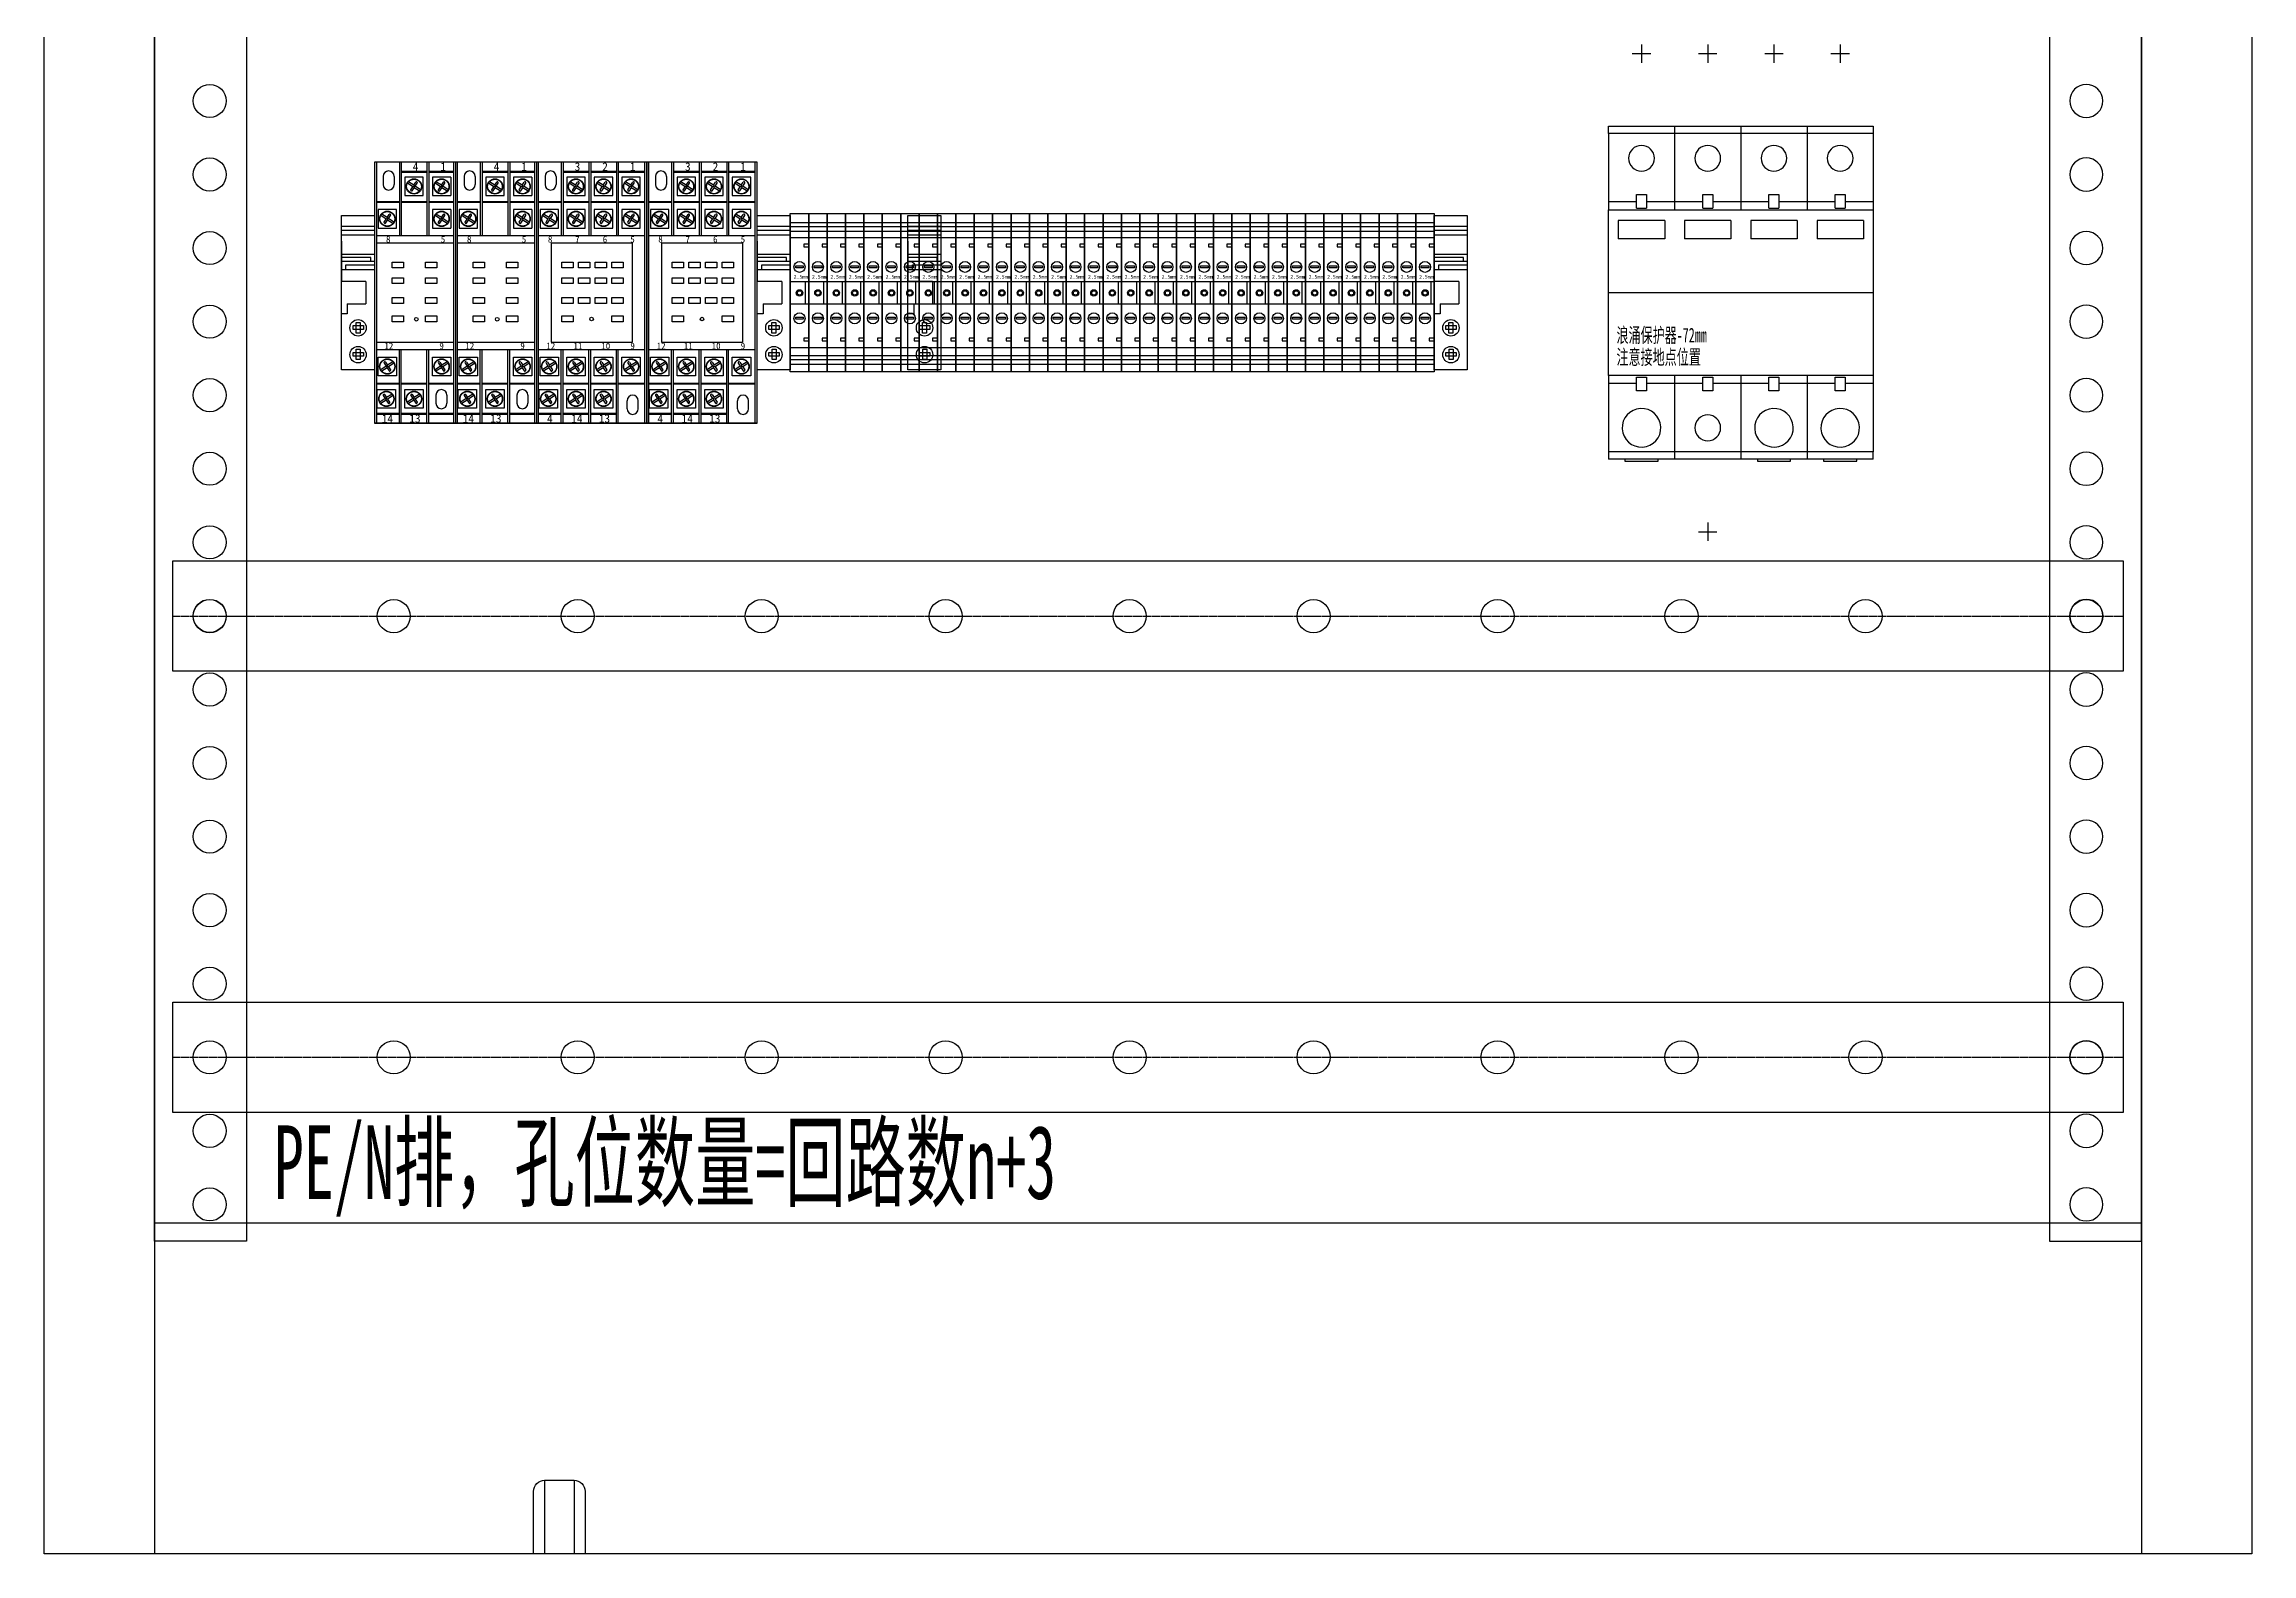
# Model space of a CAD drawing. Extents: x 1455581 to 1456181, y 431660 to 433060.
# Drawn here: x 1455581 to 1456181, y 431660 to 432071 of the extents above; entities that cross this region are included whole.
import ezdxf
from ezdxf.enums import TextEntityAlignment as Align

# ---------------------------------------------------------------- set-up
doc = ezdxf.new("R2010")
doc.units = 0
doc.header["$MEASUREMENT"] = 0
doc.linetypes.add('LYJS-XX', pattern=[0.35, 0.25, -0.1])
for name, color, linetype in [('LY-JS-BJ', 7, 'Continuous'), ('LY-JS-YQJ', 7, 'Continuous'), ('布置图', 20, 'Continuous')]:
    doc.layers.add(name, color=color, linetype=linetype)
doc.layers.add('LY-二次控制图', color=7, linetype='Continuous', lineweight=18)
doc.styles.add('LY-SJ-元器件', font='', dxfattribs={"width": 0.6, "height": 4})
doc.styles.add('宋体', font='', dxfattribs={"width": 0.8, "height": 3.5})
doc.styles.get('LY-SJ-元器件').set_extended_font_data('SimSun')
doc.styles.get('宋体').set_extended_font_data('SimSun')

# ---------------------------------------------------------------- blocks, each defined once
blk = doc.blocks.new('UK-2.5 5组')
at = {"layer": 'LY-JS-YQJ'}
for p, q in [((0, 19.03), (5, 19.03)), ((5, 19.03), (10, 19.03)), ((10, 19.03), (15, 19.03)), ((15, 19.03), (20, 19.03)), ((0, 17.96), (5, 17.96)), ((0, 16.73), (5, 16.73)), ((5, 13.21), (3.66, 13.21)), ((3.66, 13.21), (3.66, 12.43)), ((3.66, 12.43), (5, 12.43)), ((5, 17.96), (10, 17.96)), ((5, 16.73), (10, 16.73)), ((5, 12.43), (5, 11.32)), ((10, 13.21), (8.66, 13.21)), ((8.66, 13.21), (8.66, 12.43)), ((8.66, 12.43), (10, 12.43)), ((10, 17.96), (15, 17.96)), ((10, 16.73), (15, 16.73)), ((10, 12.43), (10, 11.32)), ((15, 13.21), (13.66, 13.21)), ((13.66, 13.21), (13.66, 12.43)), ((13.66, 12.43), (15, 12.43)), ((15, 17.96), (20, 17.96)), ((15, 16.73), (20, 16.73)), ((15, 12.43), (15, 11.32)), ((20, 13.21), (18.66, 13.21)), ((18.66, 13.21), (18.66, 12.43)), ((18.66, 12.43), (20, 12.43)), ((0, 3), (5, 3)), ((4.07, 3), (4.07, -3)), ((5, 3), (10, 3)), ((9.07, 3), (9.07, -3)), ((10, 3), (15, 3)), ((14.07, 3), (14.07, -3)), ((15, 3), (20, 3)), ((19.07, 3), (19.07, -3)), ((0, -3), (5, -3)), ((5, -3), (10, -3)), ((10, -3), (15, -3)), ((15, -3), (20, -3)), ((0, -17.12), (5, -17.12)), ((5, -12.33), (3.66, -12.33)), ((3.66, -12.33), (3.66, -13.11)), ((3.66, -13.11), (5, -13.11)), ((5, -17.12), (10, -17.12)), ((10, -12.33), (8.66, -12.33)), ((8.66, -12.33), (8.66, -13.11)), ((8.66, -13.11), (10, -13.11)), ((10, -17.12), (15, -17.12)), ((15, -12.33), (13.66, -12.33)), ((13.66, -12.33), (13.66, -13.11)), ((13.66, -13.11), (15, -13.11)), ((15, -17.12), (20, -17.12)), ((20, -12.33), (18.66, -12.33)), ((18.66, -12.33), (18.66, -13.11)), ((18.66, -13.11), (20, -13.11)), ((0, -18.19), (5, -18.19)), ((0, -19.42), (5, -19.42)), ((5, -18.19), (10, -18.19)), ((5, -19.42), (10, -19.42)), ((10, -18.19), (15, -18.19)), ((10, -19.42), (15, -19.42)), ((15, -18.19), (20, -18.19)), ((15, -19.42), (20, -19.42))]:
    blk.add_line(p, q, dxfattribs=at)
at = {"layer": 'LY-JS-YQJ', "color": 6}
for p, q in [((20, 19.03), (25, 19.03)), ((20, 17.96), (25, 17.96)), ((20, 16.73), (25, 16.73)), ((20, 12.43), (20, 11.32)), ((25, 13.21), (23.66, 13.21)), ((23.66, 13.21), (23.66, 12.43)), ((23.66, 12.43), (25, 12.43)), ((25, 12.43), (25, 11.32)), ((20, 3), (25, 3)), ((24.07, 3), (24.07, -3)), ((20, -3), (25, -3)), ((20, -17.12), (25, -17.12)), ((25, -12.33), (23.66, -12.33)), ((23.66, -12.33), (23.66, -13.11)), ((23.66, -13.11), (25, -13.11)), ((20, -18.19), (25, -18.19)), ((20, -19.42), (25, -19.42))]:
    blk.add_line(p, q, dxfattribs=at)
at = {"layer": 'LY-JS-YQJ'}
for points in [[(0, 21.5), (5, 21.5), (5, -21.5), (0, -21.5)], [(5, 21.5), (10, 21.5), (10, -21.5), (5, -21.5)], [(10, 21.5), (15, 21.5), (15, -21.5), (10, -21.5)], [(15, 21.5), (20, 21.5), (20, -21.5), (15, -21.5)], [(0, 15), (5, 15), (5, -15), (0, -15)], [(5, 15), (10, 15), (10, -15), (5, -15)], [(10, 15), (15, 15), (15, -15), (10, -15)], [(15, 15), (20, 15), (20, -15), (15, -15)], [(1.47, 7.3), (3.53, 7.3), (3.53, 6.79), (1.47, 6.79)], [(6.47, 7.3), (8.53, 7.3), (8.53, 6.79), (6.47, 6.79)], [(11.47, 7.3), (13.53, 7.3), (13.53, 6.79), (11.47, 6.79)], [(16.47, 7.3), (18.53, 7.3), (18.53, 6.79), (16.47, 6.79)], [(1.47, -6.71), (3.53, -6.71), (3.53, -7.23), (1.47, -7.23)], [(6.47, -6.71), (8.53, -6.71), (8.53, -7.23), (6.47, -7.23)], [(11.47, -6.71), (13.53, -6.71), (13.53, -7.23), (11.47, -7.23)], [(16.47, -6.71), (18.53, -6.71), (18.53, -7.23), (16.47, -7.23)]]:
    blk.add_lwpolyline(points, close=True, dxfattribs=at)
at = {"layer": 'LY-JS-YQJ', "color": 6}
for points in [[(20, 21.5), (25, 21.5), (25, -21.5), (20, -21.5)], [(20, 15), (25, 15), (25, -15), (20, -15)], [(21.47, 7.3), (23.53, 7.3), (23.53, 6.79), (21.47, 6.79)], [(21.47, -6.71), (23.53, -6.71), (23.53, -7.23), (21.47, -7.23)]]:
    blk.add_lwpolyline(points, close=True, dxfattribs=at)
at = {"layer": 'LY-JS-YQJ'}
for centre, radius in [((2.5, 7), 1.5), ((7.5, 7), 1.5), ((12.5, 7), 1.5), ((17.5, 7), 1.5), ((2.52, -0.08), 0.879), ((2.52, -0.08), 0.879), ((2.52, -0.08), 0.59), ((7.52, -0.08), 0.879), ((7.52, -0.08), 0.879), ((7.52, -0.08), 0.59), ((12.52, -0.08), 0.879), ((12.52, -0.08), 0.879), ((12.52, -0.08), 0.59), ((17.52, -0.08), 0.879), ((17.52, -0.08), 0.879), ((17.52, -0.08), 0.59), ((2.5, -7), 1.5), ((7.5, -7), 1.5), ((12.5, -7), 1.5), ((17.5, -7), 1.5)]:
    blk.add_circle(centre, radius, dxfattribs=at)
at = {"layer": 'LY-JS-YQJ', "color": 6}
for centre, radius in [((22.5, 7), 1.5), ((22.52, -0.08), 0.879), ((22.52, -0.08), 0.879), ((22.52, -0.08), 0.59), ((22.5, -7), 1.5)]:
    blk.add_circle(centre, radius, dxfattribs=at)
at = {"layer": 'LY-JS-YQJ', "char_height": 1, "width": 2.5692, "attachment_point": 1}
for insert in [(0.91, 4.81), (5.91, 4.81), (10.91, 4.81), (15.91, 4.81)]:
    blk.add_mtext('2.5mm', dxfattribs=dict(at, insert=insert))
at = {"layer": 'LY-JS-YQJ', "color": 6, "insert": (20.91, 4.81), "char_height": 1, "width": 2.5692, "attachment_point": 1}
blk.add_mtext('2.5mm', dxfattribs=at)
blk = doc.blocks.new('端子堵头')
at = {"layer": 'LY-JS-YQJ'}
for p, q in [((0, 39.03), (9, 39.03)), ((0, 37.96), (9, 37.96)), ((0, 36.73), (9, 36.73)), ((0, 35), (0, 24)), ((0, 31.48), (9, 31.48)), ((7.97, 30.59), (0, 30.59)), ((7.97, 29.53), (7.97, 30.59)), ((9, 35), (9, 24)), ((9, 34.58), (9, 33.47)), ((0, 29.53), (9, 29.53)), ((0, 27.32), (9, 27.32)), ((1.25, 27.32), (1.25, 28.56)), ((1.25, 28.56), (9, 28.56)), ((6.66, 24), (0, 24)), ((6.66, 24), (6.66, 18)), ((1.59, 15.27), (0, 15.27)), ((1.59, 18), (1.59, 15.27)), ((1.59, 18), (6.66, 18))]:
    blk.add_line(p, q, dxfattribs=at)
for points in [[(0, 42), (9, 42), (9, 0), (0, 0)], [(3.2, 12.05), (6.01, 12.05), (6.01, 10.99), (3.2, 10.99)], [(5.06, 12.84), (5.06, 10.03), (3.99, 10.03), (3.99, 12.84)], [(3.2, 4.76), (6.01, 4.76), (6.01, 3.69), (3.2, 3.69)], [(5.13, 5.6), (5.13, 2.79), (4.06, 2.79), (4.06, 5.6)]]:
    blk.add_lwpolyline(points, close=True, dxfattribs=at)
for centre in [(4.54, 11.43), (4.54, 4.14)]:
    blk.add_circle(centre, 2.23, dxfattribs=at)
blk = doc.blocks.new('HH54P')
at = {"layer": 'LY-JS-YQJ'}
for p, q in [((0, 71), (0, 68.5)), ((30, 71), (0, 71)), ((0, 71), (0, 0)), ((0.5, 71), (0.5, 0)), ((2.34, 67.09), (2.34, 64.88)), ((5.34, 67.09), (5.34, 64.88)), ((6.75, 71), (6.75, 51)), ((7.25, 71), (7.25, 51)), ((7.25, 68.5), (14.25, 68.5)), ((7.25, 68.3), (14.25, 68.3)), ((13.24, 66.87), (8.24, 66.87)), ((8.24, 66.87), (8.24, 61.87)), ((13.24, 61.87), (13.24, 66.87)), ((14.25, 71), (14.25, 51)), ((14.75, 71), (14.75, 51)), ((14.75, 68.5), (21.75, 68.5)), ((14.75, 68.3), (21.75, 68.3)), ((15.74, 66.87), (15.74, 61.87)), ((20.74, 66.87), (15.74, 66.87)), ((20.74, 61.87), (20.74, 66.87)), ((21.75, 71), (21.75, 51)), ((22.25, 71), (22.25, 51)), ((22.25, 68.5), (29.5, 68.5)), ((22.25, 68.3), (29.5, 68.3)), ((28.24, 66.87), (23.24, 66.87)), ((23.24, 66.87), (23.24, 61.87)), ((28.24, 61.87), (28.24, 66.87)), ((29.5, 0), (29.5, 71)), ((30, 0), (30, 71)), ((0.5, 60.3), (6.75, 60.3)), ((0.5, 60.1), (6.75, 60.1)), ((7.25, 60.3), (14.25, 60.3)), ((7.25, 60.1), (14.25, 60.1)), ((8.24, 61.87), (13.24, 61.87)), ((10.4, 64.3), (8.95, 65.27)), ((10.67, 64.71), (9.21, 65.67)), ((9.86, 63.48), (10.4, 64.3)), ((10.26, 63.22), (10.8, 64.04)), ((11.07, 64.44), (10.4, 64.3)), ((10.67, 64.71), (11.21, 65.53)), ((10.67, 64.71), (10.8, 64.04)), ((12.26, 63.08), (10.8, 64.04)), ((11.07, 64.44), (11.61, 65.26)), ((12.53, 63.48), (11.07, 64.44)), ((14.75, 60.3), (21.75, 60.3)), ((14.75, 60.1), (21.75, 60.1)), ((15.74, 61.87), (20.74, 61.87)), ((17.9, 64.3), (16.45, 65.27)), ((18.17, 64.71), (16.71, 65.67)), ((17.36, 63.48), (17.9, 64.3)), ((17.76, 63.22), (18.3, 64.04)), ((18.57, 64.44), (17.9, 64.3)), ((18.17, 64.71), (18.71, 65.53)), ((18.17, 64.71), (18.3, 64.04)), ((19.76, 63.08), (18.3, 64.04)), ((18.57, 64.44), (19.11, 65.26)), ((20.03, 63.48), (18.57, 64.44)), ((22.25, 60.3), (29.5, 60.3)), ((22.25, 60.1), (29.5, 60.1)), ((23.24, 61.87), (28.24, 61.87)), ((25.4, 64.3), (23.95, 65.27)), ((25.67, 64.71), (24.21, 65.67)), ((24.86, 63.48), (25.4, 64.3)), ((25.26, 63.22), (25.8, 64.04)), ((26.07, 64.44), (25.4, 64.3)), ((25.67, 64.71), (26.21, 65.53)), ((25.67, 64.71), (25.8, 64.04)), ((27.26, 63.08), (25.8, 64.04)), ((26.07, 64.44), (26.61, 65.26)), ((27.53, 63.48), (26.07, 64.44)), ((5.99, 58.07), (0.99, 58.07)), ((0.99, 58.07), (0.99, 53.07)), ((3.15, 55.51), (1.7, 56.47)), ((3.42, 55.91), (1.96, 56.87)), ((2.61, 54.68), (3.15, 55.51)), ((3.01, 54.42), (3.55, 55.24)), ((3.82, 55.64), (3.15, 55.51)), ((3.42, 55.91), (3.96, 56.73)), ((3.42, 55.91), (3.55, 55.24)), ((5.01, 54.28), (3.55, 55.24)), ((3.82, 55.64), (4.36, 56.46)), ((5.28, 54.68), (3.82, 55.64)), ((5.99, 53.07), (5.99, 58.07)), ((8.24, 58.07), (8.24, 53.07)), ((13.24, 58.07), (8.24, 58.07)), ((10.4, 55.51), (8.95, 56.47)), ((10.67, 55.91), (9.21, 56.87)), ((9.86, 54.68), (10.4, 55.51)), ((10.26, 54.42), (10.8, 55.24)), ((11.07, 55.64), (10.4, 55.51)), ((10.67, 55.91), (11.21, 56.73)), ((10.67, 55.91), (10.8, 55.24)), ((12.26, 54.28), (10.8, 55.24)), ((11.07, 55.64), (11.61, 56.46)), ((12.53, 54.68), (11.07, 55.64)), ((13.24, 53.07), (13.24, 58.07)), ((20.74, 58.07), (15.74, 58.07)), ((15.74, 58.07), (15.74, 53.07)), ((17.9, 55.51), (16.45, 56.47)), ((18.17, 55.91), (16.71, 56.87)), ((17.36, 54.68), (17.9, 55.51)), ((17.76, 54.42), (18.3, 55.24)), ((18.57, 55.64), (17.9, 55.51)), ((18.17, 55.91), (18.71, 56.73)), ((18.17, 55.91), (18.3, 55.24)), ((19.76, 54.28), (18.3, 55.24)), ((18.57, 55.64), (19.11, 56.46)), ((20.03, 54.68), (18.57, 55.64)), ((20.74, 53.07), (20.74, 58.07)), ((23.24, 58.07), (23.24, 53.07)), ((28.24, 58.07), (23.24, 58.07)), ((25.4, 55.51), (23.95, 56.47)), ((25.67, 55.91), (24.21, 56.87)), ((24.86, 54.68), (25.4, 55.51)), ((25.26, 54.42), (25.8, 55.24)), ((26.07, 55.64), (25.4, 55.51)), ((25.67, 55.91), (26.21, 56.73)), ((25.67, 55.91), (25.8, 55.24)), ((27.26, 54.28), (25.8, 55.24)), ((26.07, 55.64), (26.61, 56.46)), ((27.53, 54.68), (26.07, 55.64)), ((28.24, 53.07), (28.24, 58.07)), ((0.5, 51), (29.5, 51)), ((0.99, 53.07), (5.99, 53.07)), ((4, 49), (4, 22)), ((4, 49), (26, 49)), ((8.24, 53.07), (13.24, 53.07)), ((15.74, 53.07), (20.74, 53.07)), ((23.24, 53.07), (28.24, 53.07)), ((26, 49), (26, 22)), ((0.5, 20), (29.5, 20)), ((4, 22), (26, 22)), ((6.75, 0), (6.75, 20)), ((7.25, 0), (7.25, 20)), ((14.25, 0), (14.25, 20)), ((14.75, 0), (14.75, 20)), ((21.75, 0), (21.75, 20)), ((22.25, 0), (22.25, 20)), ((0.99, 12.93), (0.99, 17.93)), ((0.99, 17.93), (5.99, 17.93)), ((5.99, 12.93), (0.99, 12.93)), ((3.15, 15.49), (1.7, 14.53)), ((3.42, 15.09), (1.96, 14.13)), ((2.61, 16.32), (3.15, 15.49)), ((3.01, 16.58), (3.55, 15.76)), ((3.82, 15.36), (3.15, 15.49)), ((3.42, 15.09), (3.55, 15.76)), ((3.42, 15.09), (3.96, 14.27)), ((5.01, 16.72), (3.55, 15.76)), ((5.28, 16.32), (3.82, 15.36)), ((3.82, 15.36), (4.36, 14.54)), ((5.99, 17.93), (5.99, 12.93)), ((8.24, 17.93), (13.24, 17.93)), ((8.24, 12.93), (8.24, 17.93)), ((13.24, 12.93), (8.24, 12.93)), ((10.4, 15.49), (8.95, 14.53)), ((10.67, 15.09), (9.21, 14.13)), ((9.86, 16.32), (10.4, 15.49)), ((10.26, 16.58), (10.8, 15.76)), ((11.07, 15.36), (10.4, 15.49)), ((10.67, 15.09), (10.8, 15.76)), ((10.67, 15.09), (11.21, 14.27)), ((12.26, 16.72), (10.8, 15.76)), ((12.53, 16.32), (11.07, 15.36)), ((11.07, 15.36), (11.61, 14.54)), ((13.24, 17.93), (13.24, 12.93)), ((15.74, 12.93), (15.74, 17.93)), ((15.74, 17.93), (20.74, 17.93)), ((20.74, 12.93), (15.74, 12.93)), ((17.9, 15.49), (16.45, 14.53)), ((18.17, 15.09), (16.71, 14.13)), ((17.36, 16.32), (17.9, 15.49)), ((17.76, 16.58), (18.3, 15.76)), ((18.57, 15.36), (17.9, 15.49)), ((18.17, 15.09), (18.3, 15.76)), ((18.17, 15.09), (18.71, 14.27)), ((19.76, 16.72), (18.3, 15.76)), ((20.03, 16.32), (18.57, 15.36)), ((18.57, 15.36), (19.11, 14.54)), ((20.74, 17.93), (20.74, 12.93)), ((23.24, 17.93), (28.24, 17.93)), ((23.24, 12.93), (23.24, 17.93)), ((28.24, 12.93), (23.24, 12.93)), ((25.4, 15.49), (23.95, 14.53)), ((25.67, 15.09), (24.21, 14.13)), ((24.86, 16.32), (25.4, 15.49)), ((25.26, 16.58), (25.8, 15.76)), ((26.07, 15.36), (25.4, 15.49)), ((25.67, 15.09), (25.8, 15.76)), ((25.67, 15.09), (26.21, 14.27)), ((27.26, 16.72), (25.8, 15.76)), ((27.53, 16.32), (26.07, 15.36)), ((26.07, 15.36), (26.61, 14.54)), ((28.24, 17.93), (28.24, 12.93)), ((0.5, 10.9), (6.75, 10.9)), ((0.5, 10.7), (6.75, 10.7)), ((0.74, 4.13), (0.74, 9.13)), ((0.74, 9.13), (5.74, 9.13)), ((2.9, 6.7), (1.45, 5.73)), ((3.17, 6.29), (1.71, 5.33)), ((2.36, 7.52), (2.9, 6.7)), ((2.76, 7.78), (3.3, 6.96)), ((3.57, 6.56), (2.9, 6.7)), ((3.17, 6.29), (3.3, 6.96)), ((3.17, 6.29), (3.71, 5.47)), ((4.76, 7.92), (3.3, 6.96)), ((5.03, 7.52), (3.57, 6.56)), ((3.57, 6.56), (4.11, 5.74)), ((5.74, 9.13), (5.74, 4.13)), ((7.25, 10.9), (14.25, 10.9)), ((7.25, 10.7), (14.25, 10.7)), ((8.24, 9.13), (13.24, 9.13)), ((8.24, 4.13), (8.24, 9.13)), ((10.4, 6.7), (8.95, 5.73)), ((10.67, 6.29), (9.21, 5.33)), ((9.86, 7.52), (10.4, 6.7)), ((10.26, 7.78), (10.8, 6.96)), ((11.07, 6.56), (10.4, 6.7)), ((10.67, 6.29), (10.8, 6.96)), ((10.67, 6.29), (11.21, 5.47)), ((12.26, 7.92), (10.8, 6.96)), ((12.53, 7.52), (11.07, 6.56)), ((11.07, 6.56), (11.61, 5.74)), ((13.24, 9.13), (13.24, 4.13)), ((14.75, 10.9), (21.75, 10.9)), ((14.75, 10.7), (21.75, 10.7)), ((15.74, 4.13), (15.74, 9.13)), ((15.74, 9.13), (20.74, 9.13)), ((17.9, 6.7), (16.45, 5.73)), ((18.17, 6.29), (16.71, 5.33)), ((17.36, 7.52), (17.9, 6.7)), ((17.76, 7.78), (18.3, 6.96)), ((18.57, 6.56), (17.9, 6.7)), ((18.17, 6.29), (18.3, 6.96)), ((18.17, 6.29), (18.71, 5.47)), ((19.76, 7.92), (18.3, 6.96)), ((20.03, 7.52), (18.57, 6.56)), ((18.57, 6.56), (19.11, 5.74)), ((20.74, 9.13), (20.74, 4.13)), ((22.25, 10.9), (29.5, 10.9)), ((22.25, 10.7), (29.5, 10.7)), ((24.65, 3.91), (24.65, 6.12)), ((27.65, 3.91), (27.65, 6.12)), ((30, 0), (0, 0)), ((0, 0), (30, 0)), ((0.5, 2.7), (6.75, 2.7)), ((0.5, 2.5), (6.75, 2.5)), ((5.74, 4.13), (0.74, 4.13)), ((7.25, 2.7), (14.25, 2.7)), ((7.25, 2.5), (14.25, 2.5)), ((13.24, 4.13), (8.24, 4.13)), ((14.75, 2.7), (21.75, 2.7)), ((14.75, 2.5), (21.75, 2.5)), ((20.74, 4.13), (15.74, 4.13))]:
    blk.add_line(p, q, dxfattribs=at)
for points in [[(6.88, 43.81), (9.97, 43.81), (9.97, 42.22), (6.88, 42.22)], [(11.41, 43.81), (14.5, 43.81), (14.5, 42.22), (11.41, 42.22)], [(15.93, 43.81), (19.03, 43.81), (19.03, 42.22), (15.93, 42.22)], [(20.46, 43.81), (23.56, 43.81), (23.56, 42.22), (20.46, 42.22)], [(6.88, 39.53), (9.97, 39.53), (9.97, 37.95), (6.88, 37.95)], [(11.41, 39.53), (14.5, 39.53), (14.5, 37.95), (11.41, 37.95)], [(15.93, 39.53), (19.03, 39.53), (19.03, 37.95), (15.93, 37.95)], [(20.46, 39.53), (23.56, 39.53), (23.56, 37.95), (20.46, 37.95)], [(6.88, 34.15), (9.97, 34.15), (9.97, 32.57), (6.88, 32.57)], [(11.41, 34.15), (14.5, 34.15), (14.5, 32.57), (11.41, 32.57)], [(15.93, 34.15), (19.03, 34.15), (19.03, 32.57), (15.93, 32.57)], [(20.46, 34.15), (23.56, 34.15), (23.56, 32.57), (20.46, 32.57)], [(6.88, 29.16), (9.97, 29.16), (9.97, 27.58), (6.88, 27.58)], [(20.46, 29.16), (23.56, 29.16), (23.56, 27.58), (20.46, 27.58)]]:
    blk.add_lwpolyline(points, close=True, dxfattribs=at)
for centre, radius in [((10.74, 64.37), 2.09), ((10.74, 64.37), 2), ((18.24, 64.37), 2.09), ((18.24, 64.37), 2), ((25.74, 64.37), 2.09), ((25.74, 64.37), 2), ((3.49, 55.57), 2.09), ((3.49, 55.57), 2), ((10.74, 55.57), 2.09), ((10.74, 55.57), 2), ((18.24, 55.57), 2.09), ((18.24, 55.57), 2), ((25.74, 55.57), 2.09), ((25.74, 55.57), 2), ((15, 28.33), 0.5), ((3.49, 15.43), 2.09), ((3.49, 15.43), 2), ((10.74, 15.43), 2.09), ((10.74, 15.43), 2), ((18.24, 15.43), 2.09), ((18.24, 15.43), 2), ((25.74, 15.43), 2.09), ((25.74, 15.43), 2), ((3.24, 6.63), 2.09), ((3.24, 6.63), 2), ((10.74, 6.63), 2.09), ((10.74, 6.63), 2), ((18.24, 6.63), 2.09), ((18.24, 6.63), 2)]:
    blk.add_circle(centre, radius, dxfattribs=at)
for centre, radius, start, end in [((3.84, 67.09), 1.5, 0, 180), ((3.84, 64.88), 1.5, 180, 0), ((10.06, 63.35), 0.24, 146.59494, 326.59494), ((11.41, 65.39), 0.24, 326.59494, 146.59494), ((17.56, 63.35), 0.24, 146.59494, 326.59494), ((18.91, 65.39), 0.24, 326.59494, 146.59494), ((25.06, 63.35), 0.24, 146.59494, 326.59494), ((26.41, 65.39), 0.24, 326.59494, 146.59494), ((2.81, 54.55), 0.24, 146.59494, 326.59494), ((4.16, 56.6), 0.24, 326.59494, 146.59494), ((10.06, 54.55), 0.24, 146.59494, 326.59494), ((11.41, 56.6), 0.24, 326.59494, 146.59494), ((17.56, 54.55), 0.24, 146.59494, 326.59494), ((18.91, 56.6), 0.24, 326.59494, 146.59494), ((25.06, 54.55), 0.24, 146.59494, 326.59494), ((26.41, 56.6), 0.24, 326.59494, 146.59494), ((2.81, 16.45), 0.24, 33.40506, 213.40506), ((4.16, 14.4), 0.24, 213.40506, 33.40506), ((10.06, 16.45), 0.24, 33.40506, 213.40506), ((11.41, 14.4), 0.24, 213.40506, 33.40506), ((17.56, 16.45), 0.24, 33.40506, 213.40506), ((18.91, 14.4), 0.24, 213.40506, 33.40506), ((25.06, 16.45), 0.24, 33.40506, 213.40506), ((26.41, 14.4), 0.24, 213.40506, 33.40506), ((2.56, 7.65), 0.24, 33.40506, 213.40506), ((10.06, 7.65), 0.24, 33.40506, 213.40506), ((17.56, 7.65), 0.24, 33.40506, 213.40506), ((26.15, 6.12), 1.5, 0, 180), ((3.91, 5.61), 0.24, 213.40506, 33.40506), ((11.41, 5.61), 0.24, 213.40506, 33.40506), ((18.91, 5.61), 0.24, 213.40506, 33.40506), ((26.15, 3.91), 1.5, 180, 0)]:
    blk.add_arc(centre, radius, start, end, dxfattribs=at)
for s, insert, char_height, width, attachment_point in [('{\\fSimSun|b0|i0|c134|p2;3}', (10.4, 70.88), 2.25, 1.0919, 1), ('{\\fSimSun|b0|i0|c134|p2;2}', (17.9, 70.88), 2.25, 1.0919, 1), ('{\\fSimSun|b0|i0|c134|p2;1}', (25.4, 70.88), 2.25, 1.0919, 1), ('{\\fSimSun|b0|i0|c134|p2;8}', (3.12, 50.91), 1.8, 0.8735, 1), ('{\\fSimSun|b0|i0|c134|p2;7}', (10.52, 50.91), 1.8, 0.8735, 1), ('{\\fSimSun|b0|i0|c134|p2;6}', (18.02, 50.91), 1.8, 0.8735, 1), ('{\\fSimSun|b0|i0|c134|p2;5}', (25.52, 50.91), 1.8, 0.8735, 1), ('{\\fSimSun|b0|i0|c134|p2;12}', (2.68, 21.91), 1.8, 0.8735, 1), ('{\\fSimSun|b0|i0|c134|p2;11}', (10.07, 21.91), 1.8, 0.8735, 1), ('{\\fSimSun|b0|i0|c134|p2;10}', (17.62, 21.91), 1.8, 0.8735, 1), ('{\\fSimSun|b0|i0|c134|p2;9}', (25.52, 21.91), 1.8, 0.8735, 1), ('{\\fSimSun|b0|i0|c134|p2;4}', (2.9, 0.12), 2.25, 1.0919, 7), ('{\\fSimSun|b0|i0|c134|p2;14}', (9.47, 0.12), 2.25, 1.0919, 7), ('{\\fSimSun|b0|i0|c134|p2;13}', (16.97, 0.12), 2.25, 1.0919, 7)]:
    blk.add_mtext(s, dxfattribs=dict(at, insert=insert, char_height=char_height, width=width, attachment_point=attachment_point))
blk = doc.blocks.new('HH52P')
at = {"layer": 'LY-JS-YQJ'}
for p, q in [((0, 71), (0, 0)), ((22, 71), (0, 71)), ((0, 71), (0, 68.5)), ((0.5, 71), (0.5, 0)), ((2.34, 67.09), (2.34, 64.88)), ((5.34, 67.09), (5.34, 64.88)), ((6.75, 71), (6.75, 51)), ((7.25, 71), (7.25, 51)), ((7.25, 68.5), (14.25, 68.5)), ((7.25, 68.3), (14.25, 68.3)), ((8.24, 66.87), (8.24, 61.87)), ((13.24, 66.87), (8.24, 66.87)), ((13.24, 61.87), (13.24, 66.87)), ((14.25, 71), (14.25, 51)), ((14.75, 71), (14.75, 51)), ((14.75, 68.5), (21.5, 68.5)), ((14.75, 68.3), (21.5, 68.3)), ((20.74, 66.87), (15.74, 66.87)), ((15.74, 66.87), (15.74, 61.87)), ((20.74, 66.87), (20.74, 61.87)), ((21.5, 71), (21.5, 0)), ((22, 71), (22, 0)), ((0.5, 60.3), (6.75, 60.3)), ((0.5, 60.1), (6.75, 60.1)), ((7.25, 60.3), (14.25, 60.3)), ((7.25, 60.1), (14.25, 60.1)), ((8.24, 61.87), (13.24, 61.87)), ((10.4, 64.3), (8.95, 65.27)), ((10.67, 64.71), (9.21, 65.67)), ((9.86, 63.48), (10.4, 64.3)), ((10.26, 63.22), (10.8, 64.04)), ((11.07, 64.44), (10.4, 64.3)), ((10.67, 64.71), (11.21, 65.53)), ((10.67, 64.71), (10.8, 64.04)), ((12.26, 63.08), (10.8, 64.04)), ((11.07, 64.44), (11.61, 65.26)), ((12.53, 63.48), (11.07, 64.44)), ((14.75, 60.3), (21.5, 60.3)), ((14.75, 60.1), (21.5, 60.1)), ((15.74, 61.87), (20.74, 61.87)), ((17.9, 64.3), (16.45, 65.27)), ((18.17, 64.71), (16.71, 65.67)), ((17.36, 63.48), (17.9, 64.3)), ((17.76, 63.22), (18.3, 64.04)), ((18.57, 64.44), (17.9, 64.3)), ((18.17, 64.71), (18.71, 65.53)), ((18.17, 64.71), (18.3, 64.04)), ((19.76, 63.08), (18.3, 64.04)), ((18.57, 64.44), (19.11, 65.26)), ((20.03, 63.48), (18.57, 64.44)), ((0.99, 58.07), (0.99, 53.07)), ((5.99, 58.07), (0.99, 58.07)), ((3.15, 55.51), (1.7, 56.47)), ((3.42, 55.91), (1.96, 56.87)), ((2.61, 54.68), (3.15, 55.51)), ((3.01, 54.42), (3.55, 55.24)), ((3.82, 55.64), (3.15, 55.51)), ((3.42, 55.91), (3.96, 56.73)), ((3.42, 55.91), (3.55, 55.24)), ((5.01, 54.28), (3.55, 55.24)), ((3.82, 55.64), (4.36, 56.46)), ((5.28, 54.68), (3.82, 55.64)), ((5.99, 53.07), (5.99, 58.07)), ((15.74, 58.07), (15.74, 53.07)), ((20.74, 58.07), (15.74, 58.07)), ((17.9, 55.51), (16.45, 56.47)), ((18.17, 55.91), (16.71, 56.87)), ((17.36, 54.68), (17.9, 55.51)), ((17.76, 54.42), (18.3, 55.24)), ((18.57, 55.64), (17.9, 55.51)), ((18.17, 55.91), (18.71, 56.73)), ((18.17, 55.91), (18.3, 55.24)), ((19.76, 54.28), (18.3, 55.24)), ((18.57, 55.64), (19.11, 56.46)), ((20.03, 54.68), (18.57, 55.64)), ((20.74, 58.07), (20.74, 53.07)), ((0.5, 51), (21.5, 51)), ((0.5, 49), (21.5, 49)), ((0.99, 53.07), (5.99, 53.07)), ((15.74, 53.07), (20.74, 53.07)), ((0.5, 22), (21.5, 22)), ((0.5, 20), (21.5, 20)), ((6.75, 0), (6.75, 20)), ((7.25, 0), (7.25, 20)), ((14.25, 0), (14.25, 20)), ((14.75, 0), (14.75, 20)), ((0.99, 17.93), (5.99, 17.93)), ((0.99, 12.93), (0.99, 17.93)), ((5.99, 12.93), (0.99, 12.93)), ((3.15, 15.49), (1.7, 14.53)), ((3.42, 15.09), (1.96, 14.13)), ((2.61, 16.32), (3.15, 15.49)), ((3.01, 16.58), (3.55, 15.76)), ((3.82, 15.36), (3.15, 15.49)), ((3.42, 15.09), (3.55, 15.76)), ((3.42, 15.09), (3.96, 14.27)), ((5.01, 16.72), (3.55, 15.76)), ((5.28, 16.32), (3.82, 15.36)), ((3.82, 15.36), (4.36, 14.54)), ((5.99, 17.93), (5.99, 12.93)), ((15.74, 17.93), (20.74, 17.93)), ((15.74, 12.93), (15.74, 17.93)), ((20.74, 12.93), (15.74, 12.93)), ((17.9, 15.49), (16.45, 14.53)), ((18.17, 15.09), (16.71, 14.13)), ((17.36, 16.32), (17.9, 15.49)), ((17.76, 16.58), (18.3, 15.76)), ((18.57, 15.36), (17.9, 15.49)), ((18.17, 15.09), (18.3, 15.76)), ((18.17, 15.09), (18.71, 14.27)), ((19.76, 16.72), (18.3, 15.76)), ((20.03, 16.32), (18.57, 15.36)), ((18.57, 15.36), (19.11, 14.54)), ((20.74, 17.93), (20.74, 12.93)), ((0.5, 10.9), (6.75, 10.9)), ((0.5, 10.7), (6.75, 10.7)), ((0.74, 9.13), (5.74, 9.13)), ((0.74, 4.13), (0.74, 9.13)), ((2.9, 6.7), (1.45, 5.73)), ((3.17, 6.29), (1.71, 5.33)), ((2.36, 7.52), (2.9, 6.7)), ((2.76, 7.78), (3.3, 6.96)), ((3.57, 6.56), (2.9, 6.7)), ((3.17, 6.29), (3.3, 6.96)), ((3.17, 6.29), (3.71, 5.47)), ((4.76, 7.92), (3.3, 6.96)), ((5.03, 7.52), (3.57, 6.56)), ((3.57, 6.56), (4.11, 5.74)), ((5.74, 9.13), (5.74, 4.13)), ((7.25, 10.9), (14.25, 10.9)), ((7.25, 10.7), (14.25, 10.7)), ((8.24, 4.13), (8.24, 9.13)), ((8.24, 9.13), (13.24, 9.13)), ((10.4, 6.7), (8.95, 5.73)), ((10.67, 6.29), (9.21, 5.33)), ((9.86, 7.52), (10.4, 6.7)), ((10.26, 7.78), (10.8, 6.96)), ((11.07, 6.56), (10.4, 6.7)), ((10.67, 6.29), (10.8, 6.96)), ((10.67, 6.29), (11.21, 5.47)), ((12.26, 7.92), (10.8, 6.96)), ((12.53, 7.52), (11.07, 6.56)), ((11.07, 6.56), (11.61, 5.74)), ((13.24, 9.13), (13.24, 4.13)), ((14.75, 10.9), (21.5, 10.9)), ((14.75, 10.7), (21.5, 10.7)), ((16.7, 7.65), (16.7, 5.44)), ((19.7, 7.65), (19.7, 5.44)), ((0, 0), (22, 0)), ((22, 0), (0, 0)), ((0.5, 2.7), (6.75, 2.7)), ((0.5, 2.5), (6.75, 2.5)), ((5.74, 4.13), (0.74, 4.13)), ((7.25, 2.7), (14.25, 2.7)), ((7.25, 2.5), (14.25, 2.5)), ((13.24, 4.13), (8.24, 4.13)), ((14.75, 2.7), (21.5, 2.7)), ((14.75, 2.5), (21.5, 2.5))]:
    blk.add_line(p, q, dxfattribs=at)
for points in [[(4.81, 43.81), (7.91, 43.81), (7.91, 42.22), (4.81, 42.22)], [(13.87, 43.81), (16.97, 43.81), (16.97, 42.22), (13.87, 42.22)], [(4.81, 39.53), (7.91, 39.53), (7.91, 37.95), (4.81, 37.95)], [(13.87, 39.53), (16.97, 39.53), (16.97, 37.95), (13.87, 37.95)], [(4.81, 34.15), (7.91, 34.15), (7.91, 32.57), (4.81, 32.57)], [(13.87, 34.15), (16.97, 34.15), (16.97, 32.57), (13.87, 32.57)], [(4.81, 29.16), (7.91, 29.16), (7.91, 27.58), (4.81, 27.58)], [(13.87, 29.16), (16.97, 29.16), (16.97, 27.58), (13.87, 27.58)]]:
    blk.add_lwpolyline(points, close=True, dxfattribs=at)
for centre, radius in [((10.74, 64.37), 2.09), ((10.74, 64.37), 2), ((18.24, 64.37), 2.09), ((18.24, 64.37), 2), ((3.49, 55.57), 2.09), ((3.49, 55.57), 2), ((18.24, 55.57), 2.09), ((18.24, 55.57), 2), ((11.36, 28.27), 0.5), ((3.49, 15.43), 2.09), ((3.49, 15.43), 2), ((18.24, 15.43), 2.09), ((18.24, 15.43), 2), ((3.24, 6.63), 2.09), ((3.24, 6.63), 2), ((10.74, 6.63), 2.09), ((10.74, 6.63), 2)]:
    blk.add_circle(centre, radius, dxfattribs=at)
for centre, radius, start, end in [((3.84, 67.09), 1.5, 0, 180), ((3.84, 64.88), 1.5, 180, 0), ((10.06, 63.35), 0.24, 146.59494, 326.59494), ((11.41, 65.39), 0.24, 326.59494, 146.59494), ((17.56, 63.35), 0.24, 146.59494, 326.59494), ((18.91, 65.39), 0.24, 326.59494, 146.59494), ((2.81, 54.55), 0.24, 146.59494, 326.59494), ((4.16, 56.6), 0.24, 326.59494, 146.59494), ((17.56, 54.55), 0.24, 146.59494, 326.59494), ((18.91, 56.6), 0.24, 326.59494, 146.59494), ((2.81, 16.45), 0.24, 33.40506, 213.40506), ((4.16, 14.4), 0.24, 213.40506, 33.40506), ((17.56, 16.45), 0.24, 33.40506, 213.40506), ((18.91, 14.4), 0.24, 213.40506, 33.40506), ((2.56, 7.65), 0.24, 33.40506, 213.40506), ((10.06, 7.65), 0.24, 33.40506, 213.40506), ((18.2, 7.65), 1.5, 0, 180), ((3.91, 5.61), 0.24, 213.40506, 33.40506), ((11.41, 5.61), 0.24, 213.40506, 33.40506), ((18.2, 5.44), 1.5, 180, 0)]:
    blk.add_arc(centre, radius, start, end, dxfattribs=at)
for s, insert, char_height, width, attachment_point in [('{\\fSimSun|b0|i0|c134|p2;4}', (10.4, 70.88), 2.25, 1.0919, 1), ('{\\fSimSun|b0|i0|c134|p2;1}', (17.9, 70.88), 2.25, 1.0919, 1), ('{\\fSimSun|b0|i0|c134|p2;8}', (3.12, 50.91), 1.8, 0.8735, 1), ('{\\fSimSun|b0|i0|c134|p2;5}', (18.02, 50.91), 1.8, 0.8735, 1), ('{\\fSimSun|b0|i0|c134|p2;12}', (2.68, 21.91), 1.8, 0.8735, 1), ('{\\fSimSun|b0|i0|c134|p2;9}', (17.62, 21.91), 1.8, 0.8735, 1), ('{\\fSimSun|b0|i0|c134|p2;14}', (1.97, 0.12), 2.25, 1.0919, 7), ('{\\fSimSun|b0|i0|c134|p2;13}', (9.47, 0.12), 2.25, 1.0919, 7)]:
    blk.add_mtext(s, dxfattribs=dict(at, insert=insert, char_height=char_height, width=width, attachment_point=attachment_point))
blk = doc.blocks.new('浪涌保护器 72mm-2022.1')
at = {"color": 1, "linetype": 'ByBlock'}
for p, q in [((9, 67.5), (9, 62.5)), ((27, 67.5), (27, 62.5)), ((45, 67.5), (45, 62.5)), ((63, 67.5), (63, 62.5)), ((6.5, 65), (11.5, 65)), ((24.5, 65), (29.5, 65)), ((42.5, 65), (47.5, 65)), ((60.5, 65), (65.5, 65)), ((0, 0), (72, 0)), ((24.5, -65), (29.5, -65)), ((27, -62.5), (27, -67.5))]:
    blk.add_line(p, q, dxfattribs=at)
at = {"color": 0, "linetype": 'Continuous', "lineweight": 25}
for p, q in [((0, 43.3), (0, 45.3)), ((0, 45.3), (18, 45.3)), ((0, 43.3), (0, 22.5)), ((18, 43.3), (0, 43.3)), ((18, 45.3), (18, 22.5)), ((18, 45.3), (36, 45.3)), ((36, 43.3), (18, 43.3)), ((36, 45.3), (54, 45.3)), ((36, 45.3), (36, 22.5)), ((54, 43.3), (36, 43.3)), ((54, 45.3), (72, 45.3)), ((54, 45.3), (54, 22.5)), ((72, 43.3), (54, 43.3)), ((72, 45.3), (72, 43.3)), ((72, 43.3), (72, 22.5)), ((7.65, 24.65), (0, 24.65)), ((7.65, 23), (7.65, 26.65)), ((7.65, 26.65), (10.35, 26.65)), ((10.35, 26.65), (10.35, 23)), ((18, 24.65), (10.35, 24.65)), ((25.65, 24.65), (18, 24.65)), ((25.65, 26.65), (28.35, 26.65)), ((25.65, 23), (25.65, 26.65)), ((28.35, 26.65), (28.35, 23)), ((36, 24.65), (28.35, 24.65)), ((43.65, 24.65), (36, 24.65)), ((43.65, 23), (43.65, 26.65)), ((43.65, 26.65), (46.35, 26.65)), ((46.35, 26.65), (46.35, 23)), ((54, 24.65), (46.35, 24.65)), ((61.65, 24.65), (54, 24.65)), ((61.65, 23), (61.65, 26.65)), ((61.65, 26.65), (64.35, 26.65)), ((64.35, 26.65), (64.35, 23)), ((72, 24.65), (64.35, 24.65)), ((15.3, 19.65), (2.7, 19.65)), ((2.7, 19.65), (2.7, 14.65)), ((15.3, 19.65), (15.3, 14.65)), ((33.3, 19.65), (20.7, 19.65)), ((20.7, 19.65), (20.7, 14.65)), ((33.3, 19.65), (33.3, 14.65)), ((51.3, 19.65), (38.7, 19.65)), ((38.7, 19.65), (38.7, 14.65)), ((51.3, 19.65), (51.3, 14.65)), ((69.3, 19.65), (56.7, 19.65)), ((56.7, 19.65), (56.7, 14.65)), ((69.3, 19.65), (69.3, 14.65)), ((15.3, 14.65), (2.7, 14.65)), ((33.3, 14.65), (20.7, 14.65)), ((51.3, 14.65), (38.7, 14.65)), ((69.3, 14.65), (56.7, 14.65)), ((0, -22.5), (0, -43.3)), ((7.65, -26.65), (7.65, -23)), ((10.35, -23), (10.35, -26.65)), ((18, -22.5), (18, -45.3)), ((25.65, -26.65), (25.65, -23)), ((28.35, -23), (28.35, -26.65)), ((36, -22.5), (36, -45.3)), ((43.65, -26.65), (43.65, -23)), ((46.35, -23), (46.35, -26.65)), ((54, -22.5), (54, -45.3)), ((61.65, -26.65), (61.65, -23)), ((64.35, -23), (64.35, -26.65)), ((72, -22.5), (72, -43.3)), ((0, -24.65), (7.65, -24.65)), ((10.35, -26.65), (7.65, -26.65)), ((10.35, -24.65), (18, -24.65)), ((18, -24.65), (25.65, -24.65)), ((28.35, -26.65), (25.65, -26.65)), ((28.35, -24.65), (36, -24.65)), ((36, -24.65), (43.65, -24.65)), ((46.35, -26.65), (43.65, -26.65)), ((46.35, -24.65), (54, -24.65)), ((54, -24.65), (61.65, -24.65)), ((64.35, -26.65), (61.65, -26.65)), ((64.35, -24.65), (72, -24.65)), ((0, -43.3), (0, -45.3)), ((18, -43.3), (0, -43.3)), ((18, -45.3), (0, -45.3)), ((4.5, -45.3), (4.5, -45.8)), ((4.5, -45.8), (13.5, -45.8)), ((13.5, -45.8), (13.5, -45.3)), ((36, -43.3), (18, -43.3)), ((36, -45.3), (18, -45.3)), ((54, -43.3), (36, -43.3)), ((54, -45.3), (36, -45.3)), ((40.5, -45.3), (40.5, -45.8)), ((40.5, -45.8), (49.5, -45.8)), ((49.5, -45.8), (49.5, -45.3)), ((72, -43.3), (54, -43.3)), ((72, -45.3), (54, -45.3)), ((58.5, -45.3), (58.5, -45.8)), ((58.5, -45.8), (67.5, -45.8)), ((67.5, -45.8), (67.5, -45.3)), ((72, -45.3), (72, -43.3))]:
    blk.add_line(p, q, dxfattribs=at)
at = {"color": 0}
for p, q in [((7.65, 23), (10.35, 23)), ((25.65, 23), (28.35, 23)), ((43.65, 23), (46.35, 23)), ((61.65, 23), (64.35, 23)), ((7.65, -23), (10.35, -23)), ((25.65, -23), (28.35, -23)), ((43.65, -23), (46.35, -23)), ((61.65, -23), (64.35, -23))]:
    blk.add_line(p, q, dxfattribs=at)
at = {"color": 0, "linetype": 'ByBlock'}
blk.add_lwpolyline([(0, 22.5), (72, 22.5), (72, -22.5), (0, -22.5)], close=True, dxfattribs=at)
at = {"color": 0, "linetype": 'Continuous', "lineweight": 25}
for centre, radius, start, end in [((9, 36.52), 3.5, 0, 180), ((9, 36.52), 3.5, 180, 0), ((27, 36.52), 3.5, 0, 180), ((27, 36.52), 3.5, 180, 0), ((45, 36.52), 3.5, 0, 180), ((45, 36.52), 3.5, 180, 0), ((63, 36.52), 3.5, 0, 180), ((63, 36.52), 3.5, 180, 0), ((9, -36.75), 5.25, 93.07126, 273.07126), ((9, -36.75), 5.25, 273.07126, 93.07126), ((27, -36.75), 3.5, 0, 180), ((45, -36.75), 5.25, 93.07126, 273.07126), ((45, -36.75), 5.25, 273.07126, 93.07126), ((63, -36.75), 5.25, 93.07126, 273.07126), ((63, -36.75), 5.25, 273.07126, 93.07126), ((27, -36.75), 3.5, 180, 0)]:
    blk.add_arc(centre, radius, start, end, dxfattribs=at)
at = {"color": 4, "linetype": 'ByBlock', "style": 'LY-SJ-元器件', "width": 0.6}
for s, p in [('浪涌保护器-72mm', (2.21, -13.55)), ('注意接地点位置', (2.21, -19.51))]:
    blk.add_text(s, height=4, dxfattribs=at).set_placement(p)
blk = doc.blocks.new('*U23')
at = {"layer": 'LY-JS-BJ', "color": 6}
blk.add_circle((0, 0), 4.5, dxfattribs=at)
blk = doc.blocks.new('*U24')
at = {"layer": 'LY-JS-BJ', "color": 0, "linetype": 'ByBlock', "lineweight": -2, "transparency": 16777216}
for p in [(0, -880), (0, -900), (0, -920), (0, -940), (0, -960), (0, -980), (0, -1000), (0, -1020), (0, -1040), (0, -1060), (0, -1080), (0, -1100), (0, -1120), (0, -1140), (0, -1160), (0, -1180)]:
    blk.add_blockref('*U23', p, dxfattribs=at)
blk = doc.blocks.new('*U25')
at = {"layer": 'LY-JS-BJ', "color": 0}
blk.add_circle((0, 0), 4.5, dxfattribs=at)
blk = doc.blocks.new('*U26')
at = {"layer": 'LY-JS-BJ', "color": 0, "linetype": 'ByBlock', "lineweight": -2, "transparency": 16777216}
for p in [(0, 0), (50, 0), (100, 0), (150, 0), (200, 0), (250, 0), (300, 0), (350, 0), (400, 0)]:
    blk.add_blockref('*U25', p, dxfattribs=at)
blk = doc.blocks.new('A$C7A207737')
at = {"layer": 'LY-JS-BJ', "color": 4, "linetype": 'LYJS-XX'}
for p, q in [((-10, 119.93), (520, 119.93)), ((-10, 0), (520, 0))]:
    blk.add_line(p, q, dxfattribs=at)
at = {"layer": 'LY-JS-BJ', "color": 0}
for points in [[(-10, 134.93), (520, 134.93), (520, 104.93), (-10, 104.93)], [(-10, 15), (520, 15), (520, -15), (-10, -15)]]:
    blk.add_lwpolyline(points, close=True, dxfattribs=at)
for centre in [(0, 119.93), (510, 119.93), (0, 0), (510, 0)]:
    blk.add_circle(centre, 4.5, dxfattribs=at)
for p in [(50, 119.93), (50, 0)]:
    blk.add_blockref('*U26', p, dxfattribs=at)
at = {"layer": 'LY-JS-BJ', "color": 4, "style": '宋体', "width": 0.6}
blk.add_text('PE/N排，孔位数量=回路数n+3', height=20, dxfattribs=at).set_placement((17.41, -28.5), align=Align.MIDDLE_LEFT)
blk = doc.blocks.new('*U28')
at = {"layer": 'LY-JS-BJ', "color": 6}
blk.add_circle((0, 0), 4.5, dxfattribs=at)
blk = doc.blocks.new('*U29')
at = {"layer": 'LY-JS-BJ', "color": 0, "linetype": 'ByBlock', "lineweight": -2, "transparency": 16777216}
for p in [(0, -880), (0, -900), (0, -920), (0, -940), (0, -960), (0, -980), (0, -1000), (0, -1020), (0, -1040), (0, -1060), (0, -1080), (0, -1100), (0, -1120), (0, -1140), (0, -1160), (0, -1180)]:
    blk.add_blockref('*U28', p, dxfattribs=at)
blk = doc.blocks.new('A$C11EF57A1')
at = {"layer": 'LY-JS-BJ', "color": 0, "ltscale": 2}
for p, q in [((-4, 20), (-4, 0)), ((4, 20), (4, 0))]:
    blk.add_line(p, q, dxfattribs=at)
blk.add_lwpolyline([(-4, 20), (4, 20, -0.414214), (7, 17), (7, 0), (-7, 0), (-7, 17, -0.414214)], format="xyb", close=True, dxfattribs=at)

msp = doc.modelspace()

# ---------------------------------------------------------------- linework, layer by layer
at = {"layer": 'LY-JS-BJ', "color": 6, "ltscale": 50}
for points in [[(1455611.45, 433005.15), (1455611.45, 431660.15)], [(1456151.45, 433005.15), (1456151.45, 431660.15)], [(1455611.45, 431750.15), (1456151.45, 431750.15)]]:
    msp.add_lwpolyline(points, dxfattribs=at)
at = {"layer": 'LY-JS-BJ', "color": 6, "lineweight": -3}
for points in [[(1455636.45, 432945.15), (1455636.45, 431745.15), (1455611.45, 431745.15), (1455611.45, 432945.15)], [(1456126.45, 432945.15), (1456126.45, 431745.15), (1456151.45, 431745.15), (1456151.45, 432945.15)]]:
    msp.add_lwpolyline(points, close=True, dxfattribs=at)
at = {"layer": '布置图', "ltscale": 50}
msp.add_lwpolyline([(1455581.45, 433060.15), (1456181.45, 433060.15), (1456181.45, 431660.15), (1455581.45, 431660.15)], close=True, dxfattribs=at)

# ---------------------------------------------------------------- block references
at = {"color": 6}
msp.add_blockref('浪涌保护器 72mm-2022.1', (1456006.57, 432003.03), dxfattribs=at)
at = {"layer": 'LY-JS-BJ', "color": 6, "lineweight": -3}
for name, p in [('*U29', (1455626.45, 432935.15)), ('A$C7A207737', (1455626.45, 431795.15))]:
    msp.add_blockref(name, p, dxfattribs=at)
at = {"layer": 'LY-JS-BJ', "color": 6, "lineweight": -3, "xscale": -1}
msp.add_blockref('*U24', (1456136.45, 432935.15), dxfattribs=at)
at = {"layer": 'LY-JS-BJ', "color": 6, "lineweight": -3, "ltscale": 2}
msp.add_blockref('A$C11EF57A1', (1455721.45, 431660.15), dxfattribs=at)
at = {"layer": 'LY-二次控制图', "color": 6, "lineweight": -3}
for name, p in [('HH52P', (1455671.23, 431967.53)), ('HH52P', (1455693.23, 431967.53)), ('HH54P', (1455715.23, 431967.53)), ('HH54P', (1455745.23, 431967.53)), ('端子堵头', (1455662.23, 431982.03)), ('端子堵头', (1455775.23, 431982.03)), ('UK-2.5 5组', (1455784.23, 432003.03)), ('UK-2.5 5组', (1455809.23, 432003.03)), ('端子堵头', (1455816.18, 431982.03)), ('UK-2.5 5组', (1455834.23, 432003.03)), ('UK-2.5 5组', (1455859.23, 432003.03)), ('UK-2.5 5组', (1455884.23, 432003.03)), ('UK-2.5 5组', (1455909.23, 432003.03)), ('UK-2.5 5组', (1455934.23, 432003.03)), ('端子堵头', (1455959.23, 431982.03))]:
    msp.add_blockref(name, p, dxfattribs=at)

doc.saveas('drawing.dxf')
